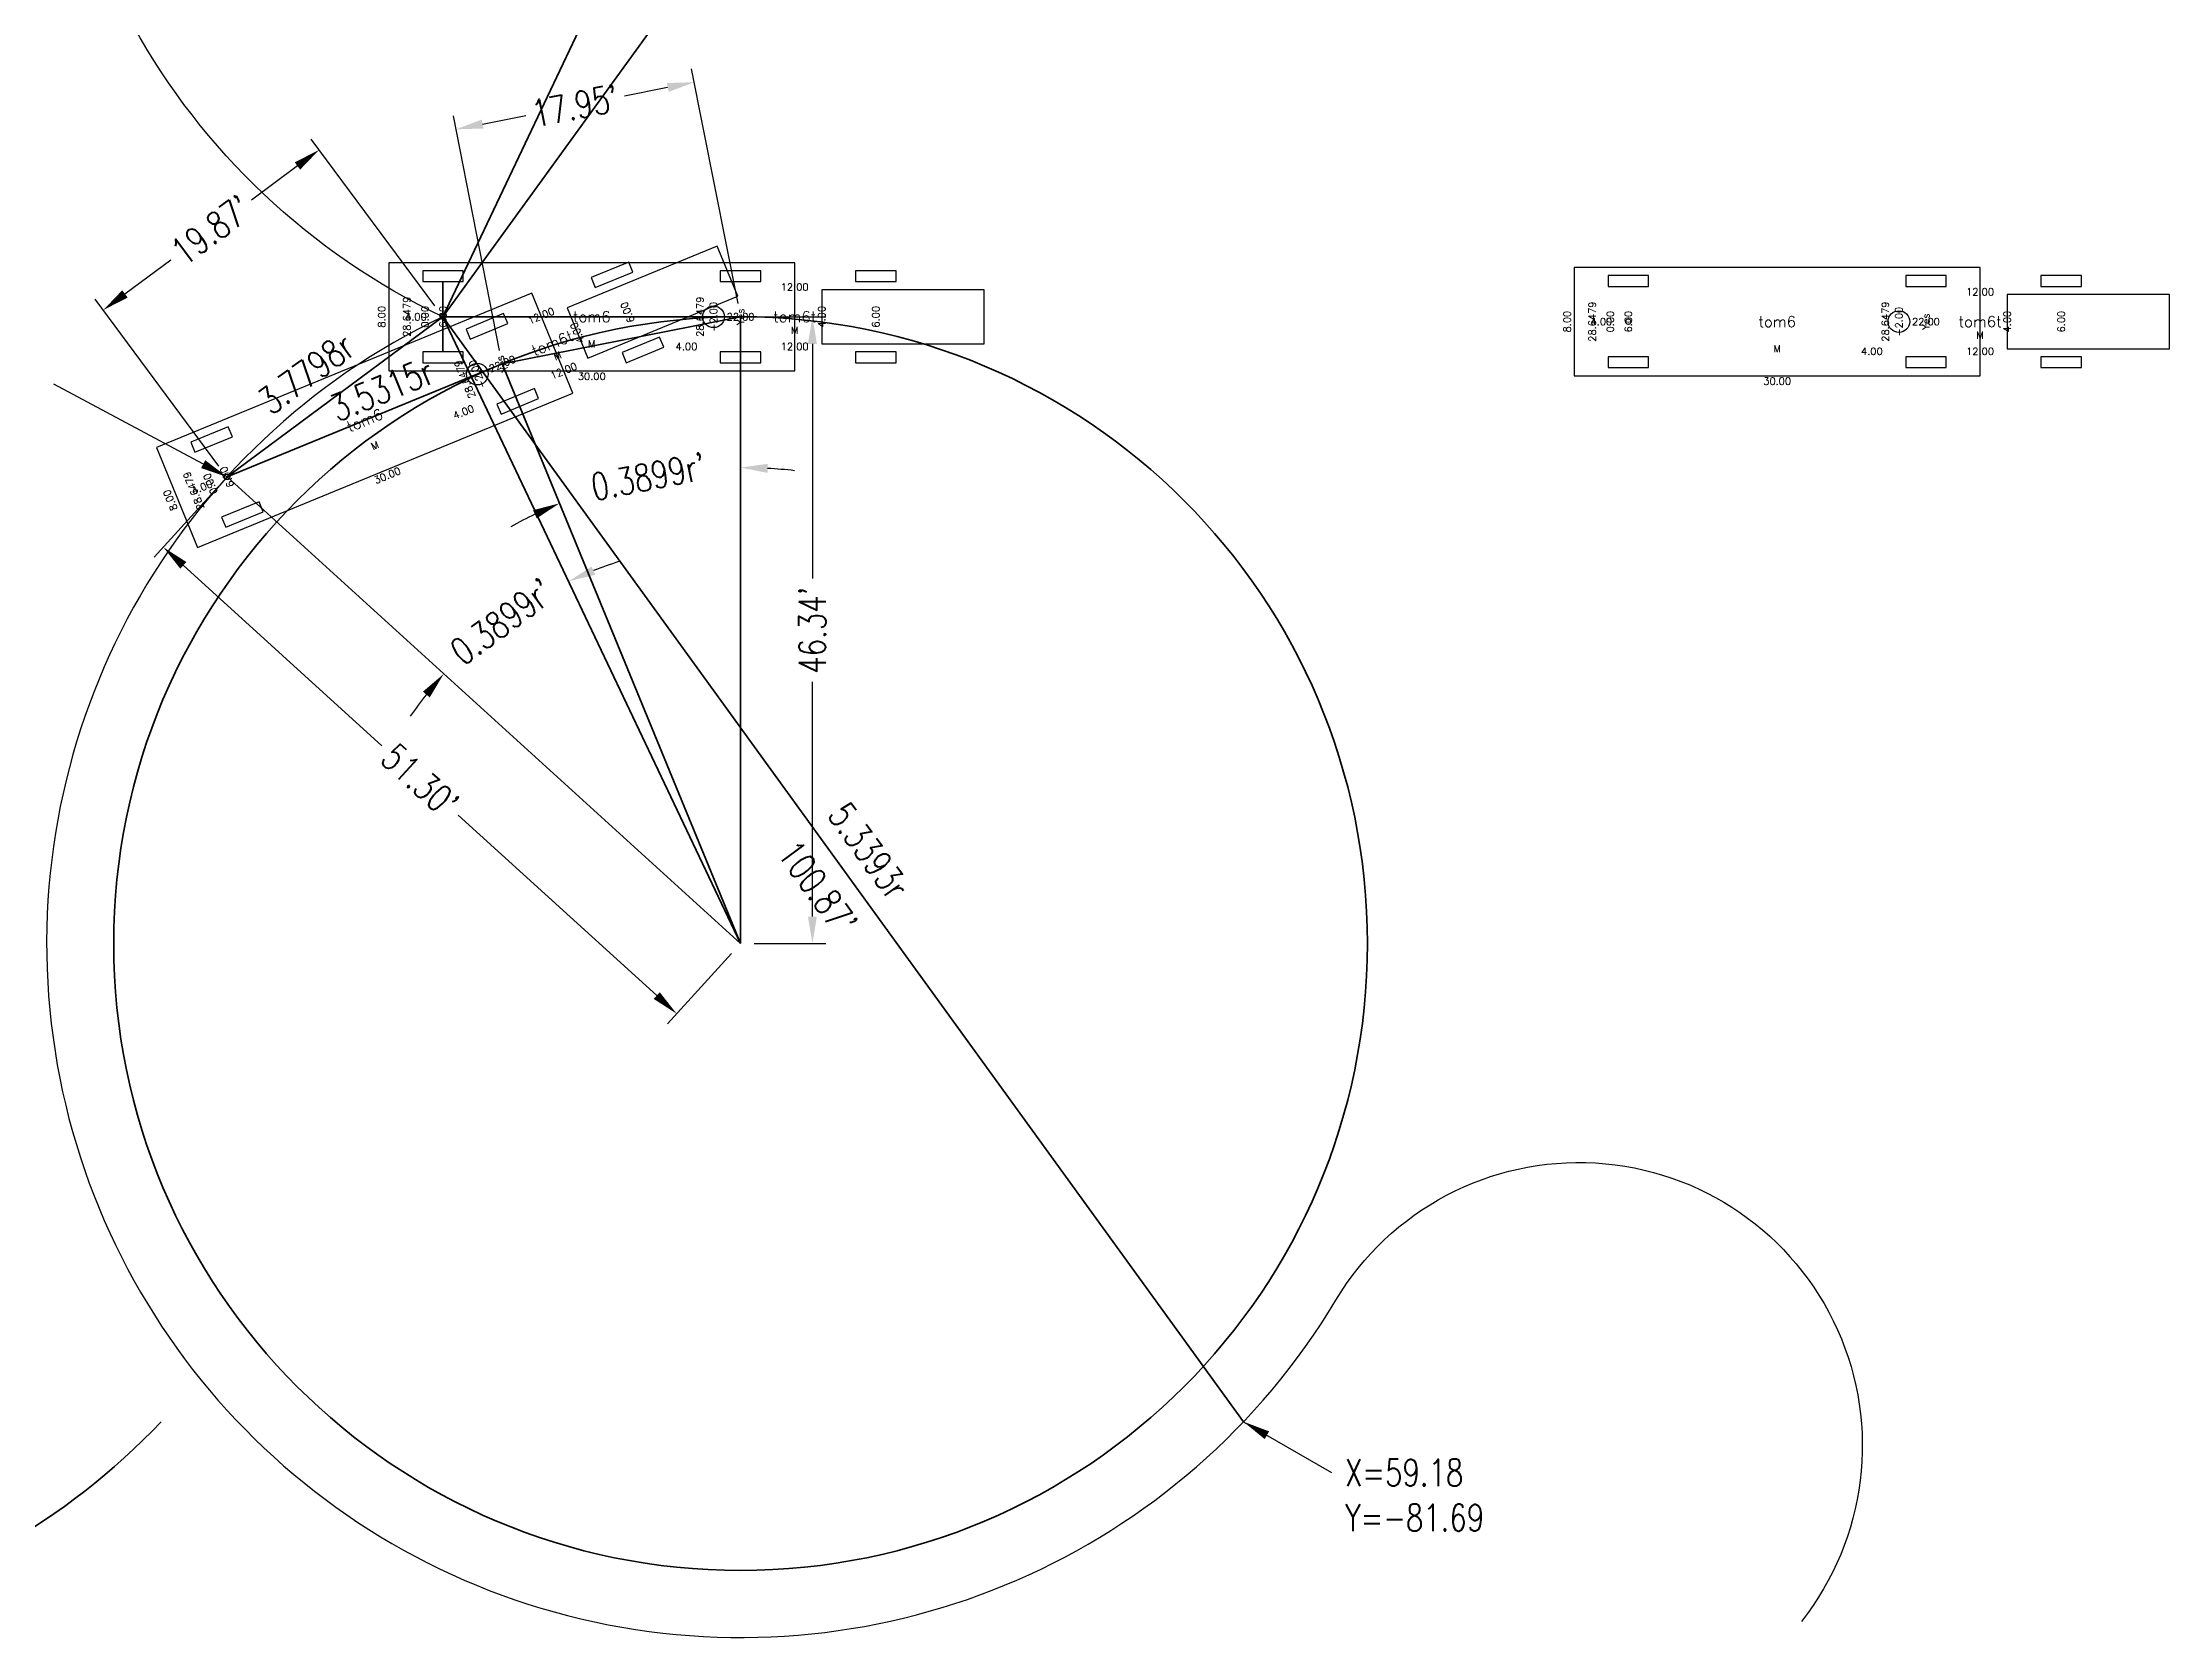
# Model space of a CAD drawing. Extents: x -109 to 128, y -98 to 98.
# Drawn here: x -29.6 to 127.6, y -97.6 to 20.3 of the extents above; entities that cross this region are included whole.
import ezdxf
from ezdxf.enums import TextEntityAlignment as Align

# ---------------------------------------------------------------- set-up
doc = ezdxf.new("R2010")
doc.units = 0
doc.header["$MEASUREMENT"] = 0
doc.layers.get('0').update_dxf_attribs({"lineweight": 35})
doc.layers.get('Defpoints').update_dxf_attribs({"lineweight": 35})
for name, color, linetype in [('AttributeLayer', 7, 'Continuous'), ('C-TURN-TRAL-BODY', 2, 'Continuous'), ('C-TURN-TRAL-RLTR-PATH', 3, 'Continuous'), ('C-TURN-TRCK-BODY', 1, 'Continuous'), ('CENTERLINE', 2, 'Continuous')]:
    doc.layers.add(name, color=color, linetype=linetype)
doc.styles.add('romans', font='romans.shx', dxfattribs={"width": 0.75})
doc.styles.get("Standard").update_dxf_attribs({"font": 'romans.shx', "width": 0.75})
doc.dimstyles.get("Standard").update_dxf_attribs({"dimscale": 20, "dimtxt": 0.1, "dimasz": 0.1, "dimexe": 0.05, "dimexo": 0.05, "dimgap": 0.025, "dimtad": 0, "dimzin": 0, "dimdsep": 46, "dimtxsty": 'romans', "dimcen": 0.05, "dimaunit": 3, "dimadec": 4, "dimazin": 0, "dimtfac": 1, "dimtofl": 0, "dimtmove": 0, "dimatfit": 3, "dimfxl": 1, "dimtolj": 1, "dimtzin": 0, "dimarcsym": 0})

# ---------------------------------------------------------------- blocks, each defined once
blk = doc.blocks.new('*D62')
at = {"color": 0, "lineweight": -2, "transparency": 16777216}
for p, q in [((-0.6, 0.8), (-9.75, 13.14)), ((-10.76, 11.15), (-14.15, 8.63)), ((-23.51, 1.69), (-20.12, 4.21)), ((-16.56, -11.04), (-25.71, 1.3))]:
    blk.add_line(p, q, dxfattribs=at)
at = {"color": 0, "transparency": 16777216}
for points in [[(-10.96, 11.42), (-10.56, 10.88), (-9.15, 12.34)], [(-23.71, 1.96), (-23.31, 1.42), (-25.11, 0.5)]]:
    blk.add_solid(points, dxfattribs=at)
at = {"layer": 'Defpoints', "color": 0, "transparency": 16777216}
for p in [(-25.11, 0.5), (0, 0), (-15.96, -11.84)]:
    blk.add_point(p, dxfattribs=at)
at = {"color": 0, "transparency": 16777216, "insert": (-17.13, 6.42), "char_height": 2, "attachment_point": 5, "rotation": 36.5654, "style": 'romans'}
blk.add_mtext("\\A1;19.87'", dxfattribs=at)
blk = doc.blocks.new('*D63')
at = {"color": 0, "lineweight": -2, "transparency": 16777216}
for p, q in [((21.81, 0.98), (18.38, 18.32)), ((16.61, 16.95), (13.41, 16.32)), ((4.19, -2.5), (0.77, 14.85)), ((2.92, 14.25), (6.13, 14.88))]:
    blk.add_line(p, q, dxfattribs=at)
at = {"color": 0, "transparency": 16777216}
for points in [[(16.55, 17.28), (16.68, 16.63), (18.58, 17.34)], [(2.86, 14.58), (2.99, 13.92), (0.96, 13.86)]]:
    blk.add_solid(points, dxfattribs=at)
at = {"layer": 'Defpoints', "color": 0, "transparency": 16777216}
for p in [(0.96, 13.86), (22, 0), (4.39, -3.48)]:
    blk.add_point(p, dxfattribs=at)
at = {"color": 0, "transparency": 16777216, "insert": (9.77, 15.6), "char_height": 2, "attachment_point": 5, "rotation": 11.1694, "style": 'romans'}
blk.add_mtext("\\A1;17.95'", dxfattribs=at)
blk = doc.blocks.new('*D64')
at = {"color": 0, "lineweight": -2, "transparency": 16777216}
for start, end in [(107.6627, 111.5294), (141.6014, 145.4681)]:
    blk.add_arc((22, -46.34), 29.64, start, end, dxfattribs=at)
at = {"color": 0, "transparency": 16777216}
for points in [[(11.26, -19.07), (10.99, -18.46), (9.29, -19.56)], [(-1.48, -27.71), (-0.98, -28.14), (0.06, -26.4)]]:
    blk.add_solid(points, dxfattribs=at)
at = {"layer": 'Defpoints', "color": 0, "transparency": 16777216}
for p in [(0, 0), (-15.96, -11.84), (5.92, -21.44), (22, -46.34), (22, -46.34)]:
    blk.add_point(p, dxfattribs=at)
at = {"color": 0, "transparency": 16777216, "insert": (4.34, -22.53), "char_height": 2, "attachment_point": 5, "rotation": 36.5654, "style": 'romans'}
blk.add_mtext("\\A1;0.3899r'", dxfattribs=at)
blk = doc.blocks.new('*D65')
at = {"color": 0, "lineweight": -2, "transparency": 16777216}
for start, end in [(83.4871, 86.7435), (115.5952, 118.8516)]:
    blk.add_arc((22, -46.34), 35.19, start, end, dxfattribs=at)
at = {"color": 0, "transparency": 16777216}
for points in [[(23.99, -11.54), (24.01, -10.87), (22, -11.15)], [(6.66, -14.3), (6.93, -14.9), (8.62, -13.79)]]:
    blk.add_solid(points, dxfattribs=at)
at = {"layer": 'Defpoints', "color": 0, "transparency": 16777216}
for p in [(22, 0), (4.39, -3.48), (17.44, -11.44), (22, -46.34), (22, -46.34)]:
    blk.add_point(p, dxfattribs=at)
at = {"color": 0, "transparency": 16777216, "insert": (15.18, -11.81), "char_height": 2, "attachment_point": 5, "rotation": 11.1694, "style": 'romans'}
blk.add_mtext("\\A1;0.3899r'", dxfattribs=at)
blk = doc.blocks.new('*D66')
at = {"color": 0, "lineweight": -2, "transparency": 16777216}
for p, q in [((23, 0), (28.31, 0)), ((27.31, -2), (27.31, -19.35)), ((27.31, -44.34), (27.31, -26.99)), ((23, -46.34), (28.31, -46.34))]:
    blk.add_line(p, q, dxfattribs=at)
at = {"color": 0, "transparency": 16777216}
for points in [[(26.98, -2), (27.64, -2), (27.31, 0)], [(26.98, -44.34), (27.64, -44.34), (27.31, -46.34)]]:
    blk.add_solid(points, dxfattribs=at)
at = {"layer": 'Defpoints', "color": 0, "transparency": 16777216}
for p in [(22, 0), (27.31, 0), (22, -46.34)]:
    blk.add_point(p, dxfattribs=at)
at = {"color": 0, "transparency": 16777216, "insert": (27.31, -23.17), "char_height": 2, "attachment_point": 5, "rotation": 90, "style": 'romans'}
blk.add_mtext("\\A1;46.34'", dxfattribs=at)
blk = doc.blocks.new('*D67')
at = {"color": 0, "lineweight": -2, "transparency": 16777216}
for p, q in [((-16.63, -12.58), (-21.35, -17.77)), ((-19.2, -18.37), (-4.53, -31.71)), ((15.8, -50.18), (1.13, -36.85)), ((21.33, -47.08), (16.61, -52.27))]:
    blk.add_line(p, q, dxfattribs=at)
at = {"color": 0, "transparency": 16777216}
for points in [[(-18.97, -18.13), (-19.42, -18.62), (-20.68, -17.03)], [(16.03, -49.94), (15.58, -50.43), (17.28, -51.53)]]:
    blk.add_solid(points, dxfattribs=at)
at = {"layer": 'Defpoints', "color": 0, "transparency": 16777216}
for p in [(-15.96, -11.84), (-20.68, -17.03), (22, -46.34)]:
    blk.add_point(p, dxfattribs=at)
at = {"color": 0, "transparency": 16777216, "insert": (-1.7, -34.28), "char_height": 2, "attachment_point": 5, "rotation": 317.7348, "style": 'romans'}
blk.add_mtext("\\A1;51.30'", dxfattribs=at)
blk = doc.blocks.new('*D68')
at = {"color": 0, "lineweight": -2, "transparency": 16777216}
for start, end in [(335.731, 38.9257), (249.2337, 312.4284)]:
    blk.add_arc((22, 46.34), 24.76, start, end, dxfattribs=at)
at = {"color": 0, "transparency": 16777216}
for points in [[(41.01, 61.68), (41.51, 62.12), (39.94, 63.4)], [(13.09, 22.88), (13.35, 23.5), (11.38, 23.97)]]:
    blk.add_solid(points, dxfattribs=at)
at = {"layer": 'Defpoints', "color": 0, "transparency": 16777216}
for p in [(59.18, 81.69), (22, 46.34), (22, 46.34), (33.47, 24.4), (0, 0)]:
    blk.add_point(p, dxfattribs=at)
at = {"color": 0, "transparency": 16777216, "insert": (42.05, 31.82), "char_height": 2, "attachment_point": 5, "rotation": 54.0797, "style": 'romans'}
blk.add_mtext("\\A1;2.7742r'", dxfattribs=at)
blk = doc.blocks.new('*D69')
at = {"color": 0, "lineweight": -2, "transparency": 16777216}
blk.add_line((22.43, 47.24), (35.84, 75.49), dxfattribs=at)
for start, end in [(68.2697, 71.9353), (36.2241, 39.8898)]:
    blk.add_arc((22, 46.34), 31.27, start, end, dxfattribs=at)
at = {"color": 0, "transparency": 16777216}
for points in [[(33.71, 75.69), (33.44, 75.08), (35.41, 74.58)], [(45.74, 66.17), (46.24, 66.61), (44.66, 67.88)]]:
    blk.add_solid(points, dxfattribs=at)
at = {"layer": 'Defpoints', "color": 0, "transparency": 16777216}
for p in [(59.18, 81.69), (41.86, 70.49), (22, 46.34), (22, 46.34), (0, 0)]:
    blk.add_point(p, dxfattribs=at)
at = {"color": 0, "transparency": 16777216, "insert": (40.34, 71.66), "char_height": 2, "attachment_point": 5, "rotation": 324.0797, "style": 'romans'}
blk.add_mtext("\\A1;0.3674r'", dxfattribs=at)
blk = doc.blocks.new('VEHICLELIBtom6')
at = {"layer": 'C-TURN-TRAL-BODY'}
for points in [[(34.5, 2.6), (37.5, 2.6), (37.5, 3.4), (34.5, 3.4)], [(32, -2), (44, -2), (44, 2), (32, 2)], [(34.5, -3.4), (37.5, -3.4), (37.5, -2.6), (34.5, -2.6)]]:
    blk.add_lwpolyline(points, close=True, dxfattribs=at)
at = {"layer": 'C-TURN-TRCK-BODY'}
for points in [[(0, -4), (30, -4), (30, 4), (0, 4)], [(2.5, 2.6), (5.5, 2.6), (5.5, 3.4), (2.5, 3.4)], [(24.5, 2.6), (27.5, 2.6), (27.5, 3.4), (24.5, 3.4)], [(2.5, -3.4), (5.5, -3.4), (5.5, -2.6), (2.5, -2.6)], [(24.5, -3.4), (27.5, -3.4), (27.5, -2.6), (24.5, -2.6)]]:
    blk.add_lwpolyline(points, close=True, dxfattribs=at)
for centre, radius in [((4, 0), 0.2), ((24, 0), 0.8)]:
    blk.add_circle(centre, radius, dxfattribs=at)
at = {"layer": 'AttributeLayer', "flags": 8}
for tag, p in [('VEHSTEERLOCKTIME', (2.67, 0)), ('TRAILERWHEELWIDTH', (36, 0)), ('VEHWIDTH', (-0.53, 0)), ('VEHSTEERLOCK', (1.33, 0)), ('VEHWHEELWIDTH', (4, 0)), ('VEHARTANGLE', (23, 0)), ('VEHREARHITCH', (24, 0)), ('TRAILHAVE', (26, 0)), ('TRAILERWIDTH', (32, 0))]:
    blk.add_attdef(tag, text='', height=0.533, rotation=90, dxfattribs=at).set_placement(p, align=Align.MIDDLE)
for tag, height, p in [('TRAILERHITCHTOWHEEL', 0.533, (30, 2.2)), ('VEHFRONTHANG', 0.533, (2, 0)), ('VEHNAME', 0.8, (15, 0)), ('VEHWHEELBASE', 0.533, (26, 0)), ('TRAILNAME', 0.8, (30, 0)), ('TRAILUNITS', 0.533, (30, -1)), ('VEHUNITS', 0.533, (15, -2)), ('TRAILERFRONTHANG', 0.533, (22, -2.2)), ('TRAILERBODYLENGTH', 0.533, (30, -2.2)), ('VEHBODYLENGTH', 0.533, (15, -4.4))]:
    blk.add_attdef(tag, text='', height=height, dxfattribs=at).set_placement(p, align=Align.MIDDLE)

msp = doc.modelspace()

# ---------------------------------------------------------------- linework, layer by layer
for p, q in [((0, 0), (59.176, 81.687)), ((22, 46.34), (0, 0)), ((0, -2.6), (0, 2.6)), ((0, 0), (-15.962, -11.839)), ((22, -46.34), (0, 0)), ((22, 0), (0, 0)), ((0, 0), (59.176, -81.687)), ((4.387, -3.478), (22, 0)), ((22, -46.34), (22, 0)), ((-15.962, -11.839), (4.387, -3.478)), ((4.387, -3.478), (22, -46.34)), ((-15.962, -11.839), (22, -46.34))]:
    msp.add_line(p, q)
msp.add_circle((22, -46.34), 46.34)
for centre, start, end in [((-58, 46.34), 43.55548, 244.60396), ((-58, -46.34), 115.39604, 316.44452)]:
    msp.add_arc(centre, 51.297, start, end)
at = {"layer": 'C-TURN-TRCK-BODY'}
msp.add_lwpolyline([(-4, -4), (26, -4), (26, 4), (-4, 4)], close=True, dxfattribs=at)
msp.add_lwpolyline([(-4, -4), (26, -4), (26, 4), (-4, 4)], close=True, dxfattribs=at)
msp.add_lwpolyline([(-4, -4), (26, -4), (26, 4), (-4, 4)], close=True, dxfattribs=at)
msp.add_lwpolyline([(-4, -4), (26, -4), (26, 4), (-4, 4)], close=True, dxfattribs=at)
msp.add_lwpolyline([(-4, -4), (26, -4), (26, 4), (-4, 4)], close=True, dxfattribs=at)
msp.add_lwpolyline([(-4, -4), (26, -4), (26, 4), (-4, 4)], close=True, dxfattribs=at)
msp.add_lwpolyline([(-4, -4), (26, -4), (26, 4), (-4, 4)], close=True, dxfattribs=at)
at = {"layer": 'CENTERLINE'}
for points in [[(0, 0, -1.3474885), (66.006, 72.702, 1.0663903), (100.419, 96.446, 0.4712071)], [(0, 0, 1.3474885), (66.006, -72.702, -1.0663903), (100.419, -96.446, -0.4712071)]]:
    msp.add_lwpolyline(points, format="xyb", dxfattribs=at)

# ---------------------------------------------------------------- block references
at = {"layer": 'C-TURN-TRAL-RLTR-PATH', "rotation": 22.33872063724672}
msp.add_blockref('VEHICLELIBtom6', (-19.662, -13.36), dxfattribs=at).add_auto_attribs({'VEHWIDTH': '8.00', 'VEHBODYLENGTH': '30.00', 'VEHFRONTHANG': '4.00', 'VEHWHEELBASE': '22.00', 'VEHNAME': 'tom6', 'VEHUNITS': 'M', 'VEHSTEERLOCK': '28.6479', 'VEHSTEERLOCKTIME': '0.00', 'VEHWHEELWIDTH': '6.00', 'TRAILHAVE': 'Yes', 'VEHREARHITCH': '-2.00', 'VEHARTANGLE': '28.6479', 'TRAILERBODYLENGTH': '12.00', 'TRAILNAME': 'tom6t', 'TRAILUNITS': 'M', 'TRAILERFRONTHANG': '4.00', 'TRAILERHITCHTOWHEEL': '12.00', 'TRAILERWIDTH': '4.00', 'TRAILERWHEELWIDTH': '6.00'})
at = {"layer": 'C-TURN-TRAL-RLTR-PATH'}
for p in [(-4, 0), (83.63, -0.358)]:
    msp.add_blockref('VEHICLELIBtom6', p, dxfattribs=at).add_auto_attribs({'VEHWIDTH': '8.00', 'VEHBODYLENGTH': '30.00', 'VEHFRONTHANG': '4.00', 'VEHWHEELBASE': '22.00', 'VEHNAME': 'tom6', 'VEHUNITS': 'M', 'VEHSTEERLOCK': '28.6479', 'VEHSTEERLOCKTIME': '0.00', 'VEHWHEELWIDTH': '6.00', 'TRAILHAVE': 'Yes', 'VEHREARHITCH': '-2.00', 'VEHARTANGLE': '28.6479', 'TRAILERBODYLENGTH': '12.00', 'TRAILNAME': 'tom6t', 'TRAILUNITS': 'M', 'TRAILERFRONTHANG': '4.00', 'TRAILERHITCHTOWHEEL': '12.00', 'TRAILERWIDTH': '4.00', 'TRAILERWHEELWIDTH': '6.00'})

# ---------------------------------------------------------------- texts
at = {"style": 'romans', "width": 0.75}
for s, rotation, p in [('3.7798r', 36.5654, (-6.932, -1.83)), ('3.5315r', 22.33872, (-0.866, -3.875))]:
    msp.add_text(s, height=2, rotation=rotation, dxfattribs=at).set_placement(p, align=Align.MIDDLE_RIGHT)
msp.add_text('5.3393r', height=2, rotation=305.92028, dxfattribs=at).set_placement((30.668, -40.061), align=Align.CENTER)
msp.add_text("100.87'", height=2, rotation=305.92028, dxfattribs=at).set_placement((28.507, -41.626), align=Align.TOP_CENTER)
for s, p in [('X=59.18', (66.686, -85.446)), ('Y=-81.69', (66.686, -88.78))]:
    msp.add_text(s, height=2, dxfattribs=at).set_placement(p, align=Align.MIDDLE_LEFT)

# ---------------------------------------------------------------- dimensions: what is measured, and where the dimension line sits
for base, line1, line2, picture, middle in [((33.4656, 24.3971), ((22, 46.3402), (59.1755, 81.6869)), ((22, 46.3402), (0, 0)), '*D68', (42.0498, 31.8157)), ((41.8574, 70.4906), ((22, 46.3402), (59.1755, 81.6869)), ((22, 46.3402), (0, 0)), '*D69', (40.3424, 71.6604)), ((5.9247, -21.4365), ((-15.962, -11.8395), (22, -46.3402)), ((22, -46.3402), (0, 0)), '*D64', (4.3415, -22.533)), ((17.439, -11.4432), ((4.387, -3.4777), (22, -46.3402)), ((22, -46.3402), (22, 0)), '*D65', (15.1826, -11.813))]:
    dim = msp.add_angular_dim_2l(base=base, line1=line1, line2=line2, dimstyle='Standard', override={"dimpost": "'"})
    dim.commit()
    dim.dimension.update_dxf_attribs({"geometry": picture, "text_midpoint": middle})
for p1, p2, distance, picture, middle in [((22, 0), (4.387, -3.478), -17.677, '*D63', (9.769, 15.603)), ((0, 0), (-15.962, -11.839), -15.363, '*D62', (-17.134, 6.42)), ((22, -46.34), (22, 0), -5.309, '*D66', (27.309, -23.17)), ((22, -46.34), (-15.962, -11.839), 7.012, '*D67', (-1.697, -34.279))]:
    dim = msp.add_aligned_dim(p1=p1, p2=p2, distance=distance, dimstyle='Standard', override={"dimpost": "'"})
    dim.commit()
    dim.dimension.update_dxf_attribs({"geometry": picture, "text_midpoint": middle})

# ---------------------------------------------------------------- leaders
for points in [[(-15.962, -11.839), (-28.778, -4.989)], [(59.176, -81.687), (65.686, -85.446)]]:
    msp.add_leader(points, dimstyle='Standard')

doc.saveas('drawing.dxf')
